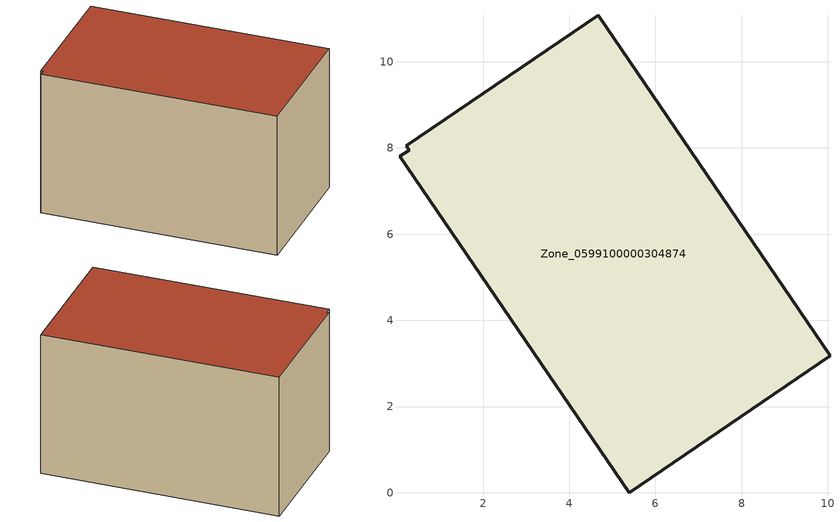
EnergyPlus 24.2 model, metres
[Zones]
Zone_0599100000304874
 floor ground (C_G): 0.06,7.81 0.28,7.95 0.22,8.05 4.67,11.08 10.05,3.18 5.39,0 z0
 wall outside (C_F): 10.05,3.18 4.67,11.08 0.22,8.05 0.28,7.95 0.06,7.81 5.39,0 10.05,3.18 z0:5.92
 roof outside (C_R): 0.28,7.95 0.06,7.81 5.39,0 10.05,3.18 4.67,11.08 0.22,8.05 z5.92
[BUILDING]
Pand.0599100000304874: North Axis=0; Terrain=City; Loads Convergence Tolerance Value=0.04; Temperature Convergence Tolerance Value=0.4; Solar Distribution=FullExterior; Maximum Number of Warmup Days=25; Minimum Number of Warmup Days=1
[Site:Location]
Rotterdam.The.Hague.AP_ZH_NLD Design_Conditions: Latitude=51.96; Longitude=4.45; Time Zone=1; Elevation=-4.5
[SITE:GROUNDTEMPERATURE:BUILDINGSURFACE]
18, 18, 18, 18, 18, 18, 18, 18, 18, 18, 18, 18
[MATERIAL] Thermal Absorptance=0.9; Solar Absorptance=0.7; Visible Absorptance=0.7
Name | Roughness | Thickness | Conductivity | Density | Specific Heat
G.TI.1946-1964 | MediumSmooth | 0.15 | 1 | 540 | 1210
F.TI.1946-1964 | Rough | 0.3 | 0.857143 | 1920 | 840
R.TI.1946-1964 | MediumRough | 0.2 | 0.277778 | 1500 | 1000
[CONSTRUCTION]
C_G: G.TI.1946-1964
C_F: F.TI.1946-1964
C_R: R.TI.1946-1964
[ZONE]
Zone_0599100000304874: Type=1; Multiplier=1; Ceiling Height=Autocalculate; Volume=Autocalculate; Floor Area=autocalculate; Part of Total Floor Area=Yes
[ZONEINFILTRATION:DESIGNFLOWRATE]
Infil_Zone_0599100000304874: Zone or ZoneList or Space or SpaceList=Zone_0599100000304874; Schedule=AlwaysOn; Design Flow Rate Calculation Method=Flow/Area; Flow Rate per Floor Area=0.003; Constant Term Coefficient=1; Temperature Term Coefficient=0; Velocity Term Coefficient=0; Velocity Squared Term Coefficient=0
[HVACTEMPLATE:ZONE:IDEALLOADSAIRSYSTEM]
Zone_0599100000304874: Maximum Heating Supply Air Temperature=50; Minimum Cooling Supply Air Temperature=13; Maximum Heating Supply Air Humidity Ratio=0.0156; Minimum Cooling Supply Air Humidity Ratio=0.0077; Heating Limit=NoLimit; Cooling Limit=NoLimit; Dehumidification Control Type=ConstantSensibleHeatRatio; Cooling Sensible Heat Ratio=0.7; Dehumidification Setpoint=60; Humidification Control Type=None; Humidification Setpoint=30; Outdoor Air Method=None; Outdoor Air Flow Rate per Person=0.00944; Outdoor Air Flow Rate per Zone Floor Area=0; Outdoor Air Flow Rate per Zone=0; Demand Controlled Ventilation Type=None; Outdoor Air Economizer Type=NoEconomizer; Heat Recovery Type=None; Sensible Heat Recovery Effectiveness=0.7; Latent Heat Recovery Effectiveness=0.65
[ZONECONTROL:THERMOSTAT]
ThermostatControl_Zone_0599100000304874: Zone or ZoneList=Zone_0599100000304874; Control Type Schedule=DualSetpointControlType; Control 1=Thermostat_Zone_0599100000304874; Temperature Difference Between Cutout And Setpoint=0
[THERMOSTATSETPOINT:DUALSETPOINT]
Thermostat_Zone_0599100000304874: Heating Setpoint Temperature Schedule=HeatingSetpoint_Zone_0599100000304874; Cooling Setpoint Temperature Schedule=CoolingSetpoint_Zone_0599100000304874
[SCHEDULE:COMPACT]
HeatingSetpoint_Zone_0599100000304874: Through: 12/31, For: AllDays, Until: 24:00, 21
CoolingSetpoint_Zone_0599100000304874: Through: 12/31, For: AllDays, Until: 24:00, 24
DualSetpointControlType: Through: 12/31, For: AllDays, Until: 24:00, 4
AlwaysOn: Through: 12/31, For: AllDays, Until: 24:00, 1
